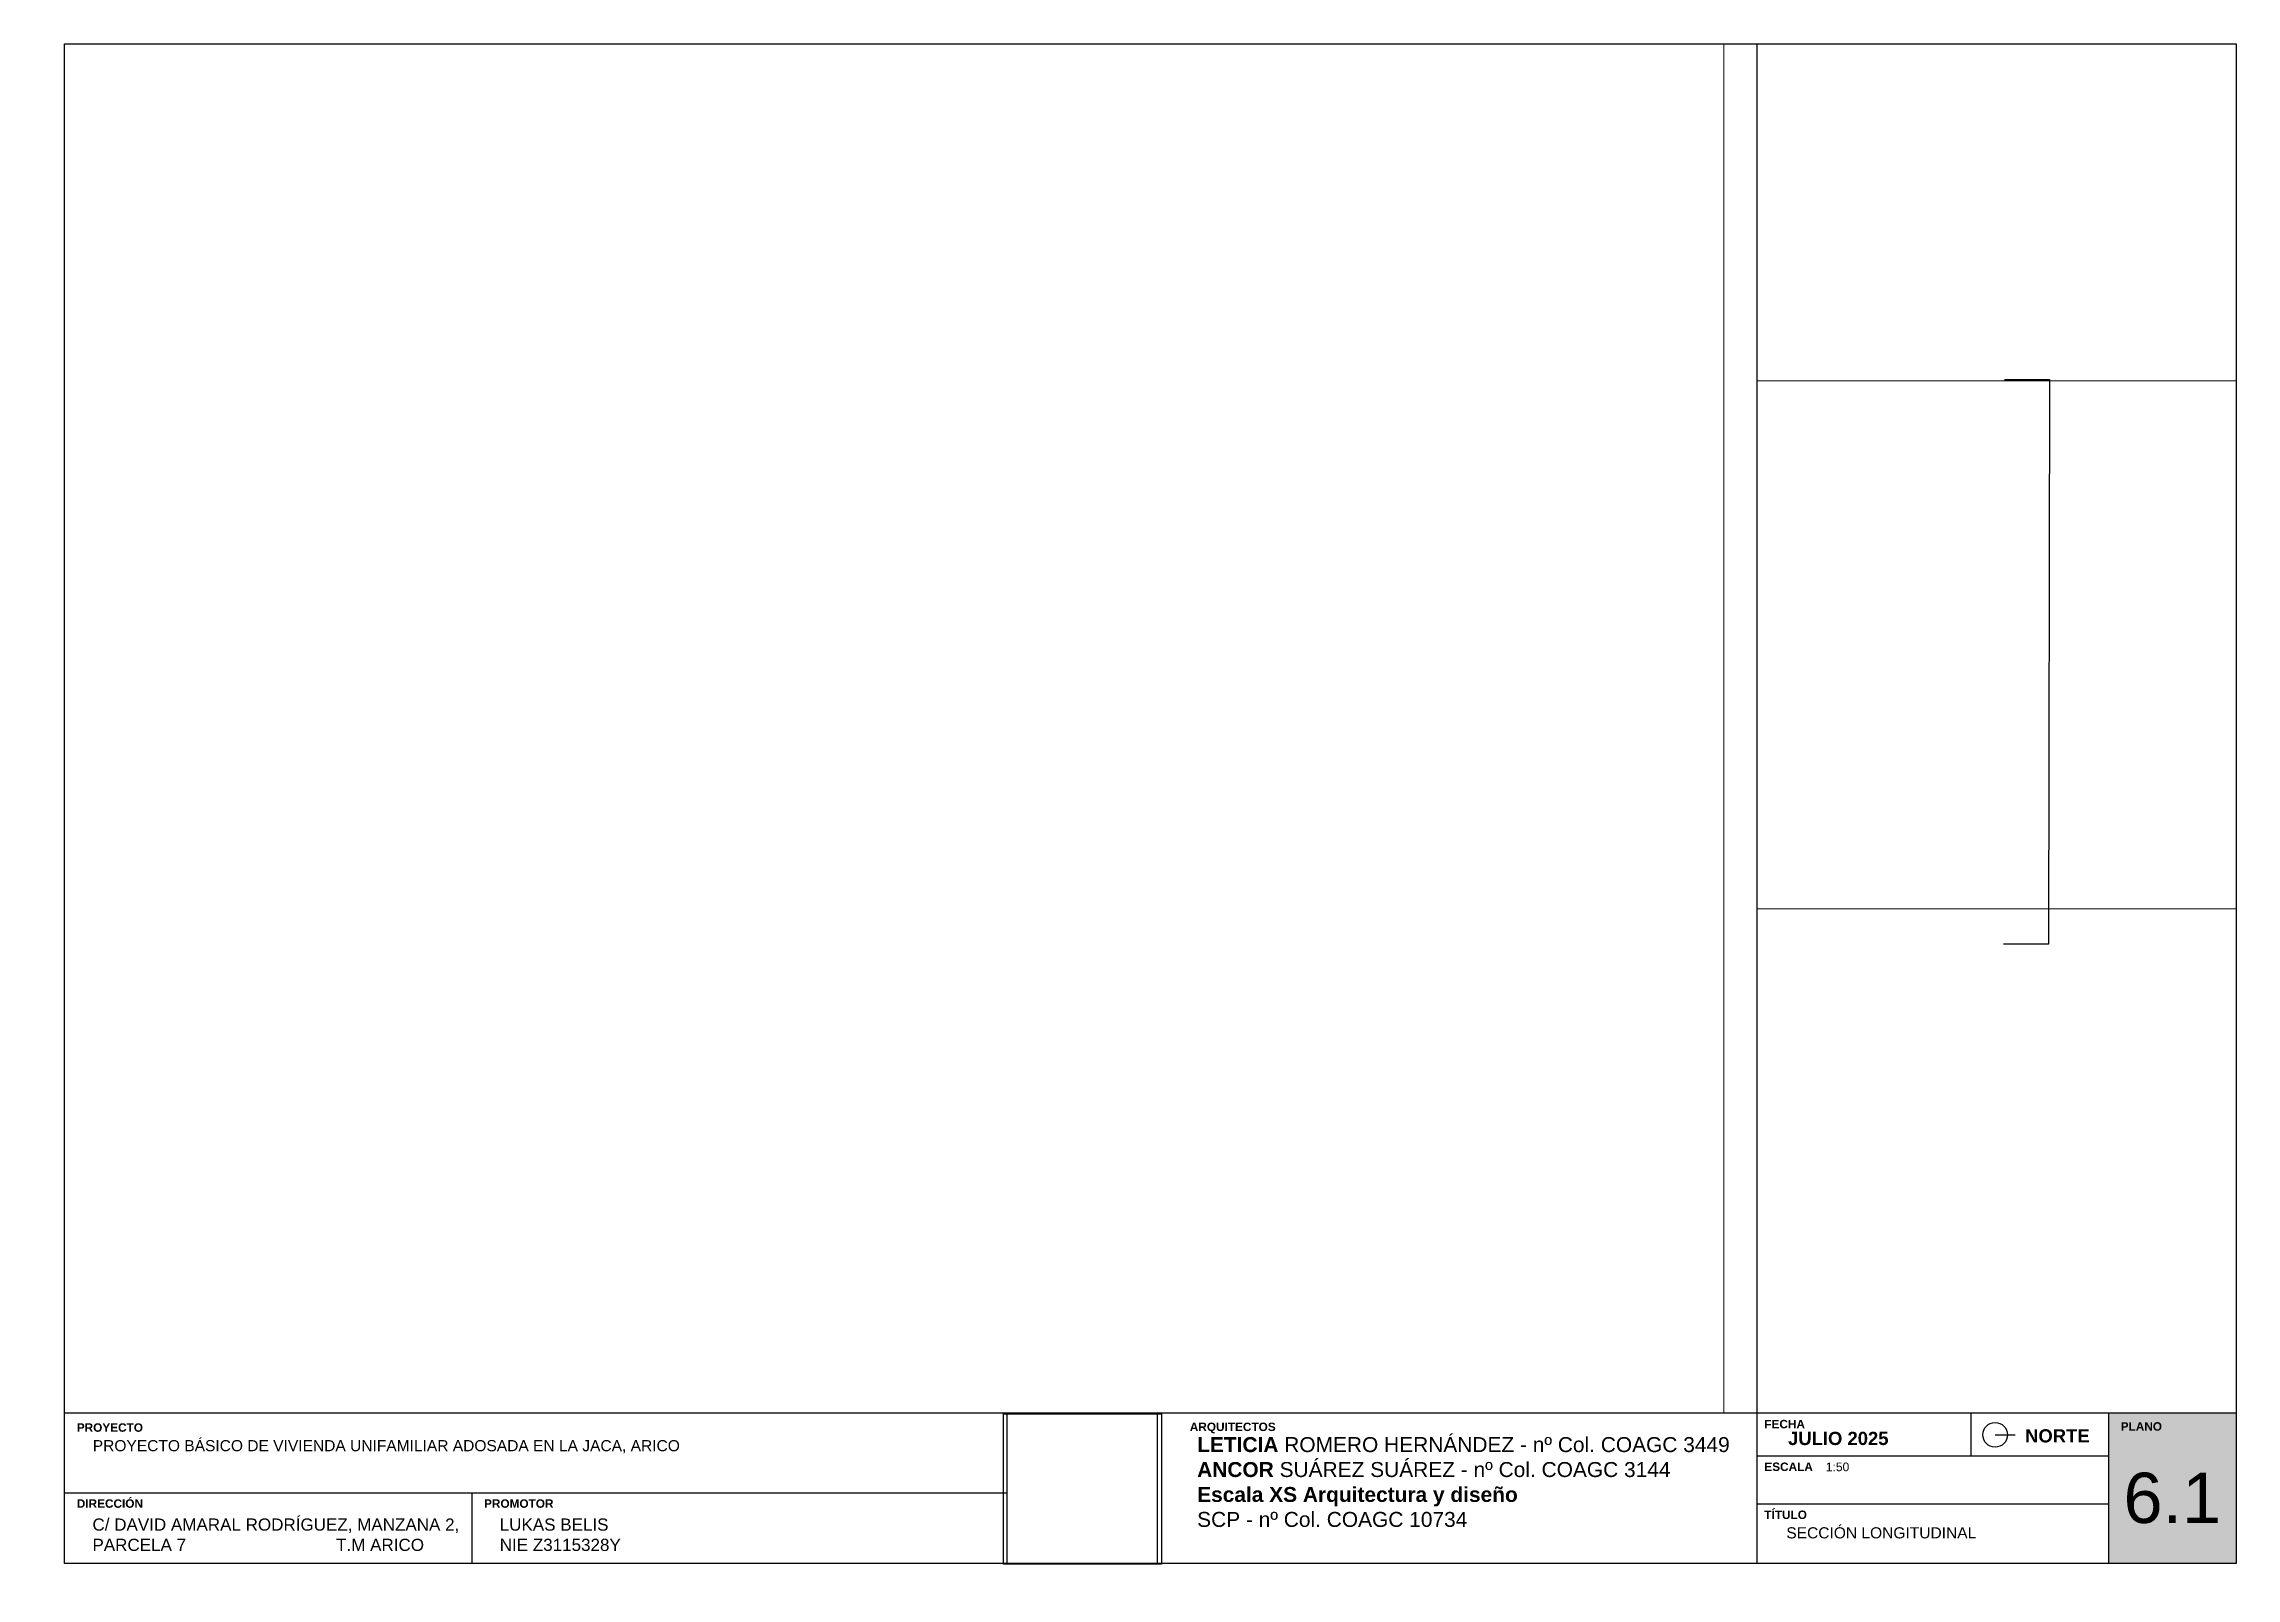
# Paper-space layout 'SECCION LONG' of a CAD drawing. Header units: metres, sheet in millimetres. Extents: x 0 to 414, y 1 to 291.
import ezdxf
from ezdxf.enums import TextEntityAlignment as Align

# ---------------------------------------------------------------- set-up
doc = ezdxf.new("R2010")
doc.units = ezdxf.units.M
doc.header["$XCLIPFRAME"] = 2
doc.linetypes.add('CONTINUA', pattern=[0])
for name, color, linetype in [('01Texto 1', 220, 'Continuous'), ('04Presentacion', 7, 'Continuous'), ('04Ventana Presentación', 250, 'Continuous')]:
    doc.layers.add(name, color=color, linetype=linetype)
for name, color, linetype, true_color in [('04Ventanas presentación', 7, 'Continuous', 0xffffff), ('PDF2_Rellenos sólidos', 7, 'Continuous', 0xffffff), ('PDF_Rellenos sólidos', 7, 'Continuous', 0xffffff)]:
    doc.layers.add(name, color=color, linetype=linetype, true_color=true_color)
doc.styles.add('ARIAL', font='arial.ttf')
doc.styles.add('BankGothic', font='bgothl.ttf')
picture_1 = doc.add_image_def('image1.png', size_in_pixel=(401, 382))

# ---------------------------------------------------------------- blocks, each defined once
blk = doc.blocks.new('_caratula hostel')
at = {"layer": '04Presentacion', "ltscale": 0.1}
h = blk.add_hatch(color=252, dxfattribs=at)
h.dxf.hatch_style = 1
h.paths.add_polyline_path([(414.1749168296822, 32.601640524066), (390.0840465432291, 32.601640524066), (390.0840465432293, 4.212580727186718), (414.1749168296822, 4.212580727186718)])
for p, q in [((182.1665553406386, 4.212580727679719), (182.1665553406386, 32.60164052435364)), ((210.5556151117204, 4.212580727392008), (210.5556151117204, 32.60164052406594)), ((323.7607147602142, 4.212580727186718), (323.7607147602142, 32.60164052406597)), ((414.1749168296822, 27.15349867860901), (414.1749168296824, 27.15349867860906)), ((323.7607147602142, 15.46721632333608), (390.0840465432293, 15.46721632333608))]:
    blk.add_line(p, q, dxfattribs=at)
at = {"layer": '04Presentacion', "linetype": 'Continuous'}
blk.add_lwpolyline([(4.202156111771159, 4.212580727186718), (4.202156111771159, 291.1723210841374), (414.1749168296822, 291.1723210841374), (414.1749168296822, 4.212580727186718)], close=True, dxfattribs=at)
at = {"layer": '04Presentacion', "ltscale": 0.1}
for points in [[(414.1749168296822, 32.601640524066), (4.202156092971791, 32.60164052406587)], [(364.0722309973929, 32.60164052406599), (364.0722309973929, 24.53986588300006)], [(390.0840465432293, 32.601640524066), (390.0840465432293, 4.212580727186718)], [(323.7607147602142, 24.53986588300006), (390.0840465432291, 24.53986588300006)], [(4.202156111771159, 17.58935318729391), (182.1665553406386, 17.58935318729391)], [(81.09053294565432, 17.58935318729391), (81.09053294565432, 4.212580727186718)]]:
    blk.add_lwpolyline(points, dxfattribs=at)
at = {"layer": '04Presentacion', "attachment_point": 1, "style": 'BankGothic'}
for s, insert, char_height, width in [('{\\fArial|b1|i0|c0|p34;\\C8;PROYECTO}', (6.498056713914427, 30.69526151757721), 1.594487527470779, 92.2528338314138), ('{\\fArial|b1|i0|c0|p34;\\C8;ARQUITECTOS}', (216.6322591028146, 30.8279542040379), 1.594487527470779, 92.2528338314138), ('{\\fArial|b1|i0|c0|p34;\\C8;FECHA}', (325.0977942040066, 31.34927578360067), 1.594487527470779, 92.2528338314138), ('{\\fArial|b1|i0|c0|p34;JULIO 2025}', (329.5790971778827, 29.08832323191613), 2.491386761673093, 155.1989321101103), ('{\\fArial|b1|i0|c0|p34;NORTE}', (374.325707584106, 29.57366095026289), 2.491386761673093, 155.1989321101103), ('{\\fArial|b1|i0|c0|p34;\\C8;PLANO}', (392.3799471453726, 30.90591970770044), 1.594487527470779, 92.2528338314138), ('{\\fArial|b0|i0|c0|p34;PROYECTO BÁSICO DE VIVIENDA UNIFAMILIAR ADOSADA EN LA JACA, ARICO}', (9.516266306721352, 27.52649924525766), 2.1, 171.1158461030153), ('{\\fArial|b1|i0|c0|p34;LETICIA\\fArial|b0|i0|c0|p34; ROMERO HERNÁNDEZ - nº Col. COAGC 3449\\fArial|b1|i0|c0|p34;\\PANCOR\\fArial|b0|i0|c0|p34; SUÁREZ SUÁREZ - nº Col. COAGC 3144\\P\\fArial|b1|i0|c0|p34;Escala XS Arquitectura y diseño\\fArial|b0|i0|c0|p34; \\PSCP - nº Col. COAGC 10734}', (218.0161293021254, 28.0919758843009), 2.825079538880173, 102.7773827197645), ('{\\fArial|b1|i0|c0|p34;\\C8;ESCALA}', (325.0977942040067, 23.29308141823382), 1.594487527470779, 92.2528338314138), ('{\\fArial|b1|i0|c0|p34;\\C8;DIRECCIÓN}', (6.49805671391446, 16.34256872224), 1.594487527470779, 92.2528338314138), ('{\\fArial|b0|i0|c0|p34;C/ DAVID AMARAL RODRÍGUEZ, MANZANA 2, PARCELA 7^I^I^I^IT.M ARICO}', (9.454740801173294, 12.72818856944692), 2.299999999999999, 72.03325064714258), ('{\\fArial|b1|i0|c0|p34;\\C8;PROMOTOR}', (83.38643355931896, 16.34256872224), 1.594487527470779, 92.2528338314138), ('{\\fArial|b0|i0|c0|p34;LUKAS BELIS\\PNIE Z3115328Y}', (86.34311763505644, 12.72818856944684), 2.299999999999999, 72.03325064714258), ('{\\fArial|b1|i0|c0|p34;\\C8;TÍTULO}', (325.0977942040067, 14.22043185856983), 1.594487527470779, 92.2528338314138)]:
    blk.add_mtext(s, dxfattribs=dict(at, insert=insert, char_height=char_height, width=width))
at = {"layer": '04Presentacion', "color": 252, "true_color": 0x939598, "style": 'ARIAL'}
blk.add_attdef('ESCALA', (336.7008910053264, 21.65806785816321), '', height=1.631071039444062, dxfattribs=at)
at = {"layer": '04Presentacion', "style": 'ARIAL'}
blk.add_attdef('LAMINA', text='', height=9.5, dxfattribs=at).set_placement((402.1294816864557, 11.87564876727992), align=Align.CENTER)
for tag, p in [('PLANTA', (329.2484716826496, 8.968635962129621)), ('PLANO', (329.2669092576834, 5.732480974009376))]:
    blk.add_attdef(tag, p, '', height=2.1, dxfattribs=at)
at = {"layer": '04Presentacion', "color": 7, "true_color": 0xffffff}
image = blk.add_image(picture_1, insert=(181.4856726645263, 4.089110263256921), size_in_units=(29.801081095159347, 28.38905979638621), dxfattribs=at)
image.set_boundary_path([(-0.5, -0.5), (400.4999999999999, 381.5)])
image.dxf.clipping = 0

psp = doc.layouts.new('SECCION LONG')

# ---------------------------------------------------------------- hatches: boundary and pattern name
at = {"layer": 'PDF2_Rellenos sólidos', "transparency": 33554559}
h = psp.add_hatch(color=256, dxfattribs=at)
h.paths.add_polyline_path([(0.2777777777777778, 1.902777777777777), (16.20833333333333, 1.902777777777777)], flags=0)
h.paths.add_polyline_path([(16.20833333333333, 1.902777777777777), (16.20833333333333, 11.41666666666666)], flags=0)
h.paths.add_polyline_path([(16.20833333333333, 11.41666666666666), (0.2777777777777778, 11.41666666666666)], flags=0)
h.paths.add_polyline_path([(0.2777777777777778, 11.41666666666666), (0.2777777777777778, 1.902777777777777)], flags=0)
h = psp.add_hatch(color=256, dxfattribs=at)
h.paths.add_polyline_path([(0.2777777777777778, 1.458333333333333), (16.20833333333333, 1.458333333333333)], flags=0)
h.paths.add_polyline_path([(16.20833333333333, 1.458333333333333), (16.20833333333333, 1.73611111111111)], flags=0)
h.paths.add_polyline_path([(16.20833333333333, 1.73611111111111), (0.2777777777777778, 1.73611111111111)], flags=0)
h.paths.add_polyline_path([(0.2777777777777778, 1.73611111111111), (0.2777777777777778, 1.458333333333333)], flags=0)
at = {"layer": 'PDF_Rellenos sólidos', "linetype": 'CONTINUA', "transparency": 33554559}
h = psp.add_hatch(color=256, dxfattribs=at)
h.paths.add_polyline_path([(0.4305555555555556, 2.069444444444444), (11.18055555555555, 2.069444444444444)], flags=0)
h.paths.add_polyline_path([(11.18055555555555, 2.069444444444444), (11.18055555555555, 16.04166666666666)], flags=0)
h.paths.add_polyline_path([(11.18055555555555, 16.04166666666666), (0.4305555555555556, 16.04166666666666)], flags=0)
h.paths.add_polyline_path([(0.4305555555555556, 16.04166666666666), (0.4305555555555556, 2.069444444444444)], flags=0)
h = psp.add_hatch(color=256, dxfattribs=at)
h.paths.add_polyline_path([(0.4305555555555556, 1.583333333333333), (11.15277777777778, 1.583333333333333)], flags=0)
h.paths.add_polyline_path([(11.15277777777778, 1.583333333333333), (11.15277777777778, 1.86111111111111)], flags=0)
h.paths.add_polyline_path([(11.15277777777778, 1.86111111111111), (0.4305555555555556, 1.86111111111111)], flags=0)
h.paths.add_polyline_path([(0.4305555555555556, 1.86111111111111), (0.4305555555555556, 1.583333333333333)], flags=0)

# ---------------------------------------------------------------- linework, layer by layer
at = {"layer": '01Texto 1'}
psp.add_lwpolyline([(370.4506500481668, 227.7968543013061), (378.9232508183689, 227.8064454566253), (378.737684865008, 121.1488153834858), (370.2650840948058, 121.1392242281666)], dxfattribs=at)
at = {"layer": '04Presentacion'}
psp.add_lwpolyline([(323.7607147602142, 32.60164052406597), (323.7607147602142, 291.1723210841374)], dxfattribs=at)
at = {"layer": '04Ventana Presentación', "lineweight": 30, "ltscale": 0.2}
psp.add_lwpolyline([(368.6689031899441, 28.52360301095178), (372.4328243962204, 28.49562418522245)], dxfattribs=at)
at = {"layer": '04Ventana Presentación'}
psp.add_circle((368.6689031899441, 28.52360301095178), 2.334761433964002, dxfattribs=at).dxf.unprotected_set("ltscale", 0)

# ---------------------------------------------------------------- block references
at = {"layer": '04Presentacion'}
ref = psp.add_blockref('_caratula hostel', (0, 0), dxfattribs=at)
ref.add_attrib('ESCALA', '1:50', (336.7008910053264, 21.65806785816321), dxfattribs={"color": 252, "true_color": 0x939598, "height": 1.631071039444062, "style": 'ARIAL'})
ref.add_attrib('LAMINA', '6.1', dxfattribs={"height": 9.5, "style": 'ARIAL'}).set_placement((402.1294816864557, 11.87564876727992), align=Align.CENTER)
ref.add_attrib('PLANTA', 'SECCIÓN LONGITUDINAL', (329.2484716826496, 8.968635962129621), dxfattribs={"height": 2.1, "style": 'ARIAL'})

# ---------------------------------------------------------------- viewports
at = {"layer": '04Presentacion', "color": 7, "true_color": 0xffffff}
psp.add_viewport(center=(368.9678157949483, 177.7045227875642), size=(90.41420206946805, 99.7141896954272), view_center_point=(46.58762317485116, 53.11294558391319), view_height=22.26648760464377, status=3, dxfattribs=at)
at = {"layer": '04Ventana Presentación', "color": 7, "true_color": 0xffffff}
psp.add_viewport(center=(160.8319133466285, 161.8869808041017), size=(313.2595145073135, 258.5706805600714), view_center_point=(279.3889754037024, 32.56509171592723), view_height=16.10888005144721, dxfattribs=at)

doc.saveas('drawing.dxf')
